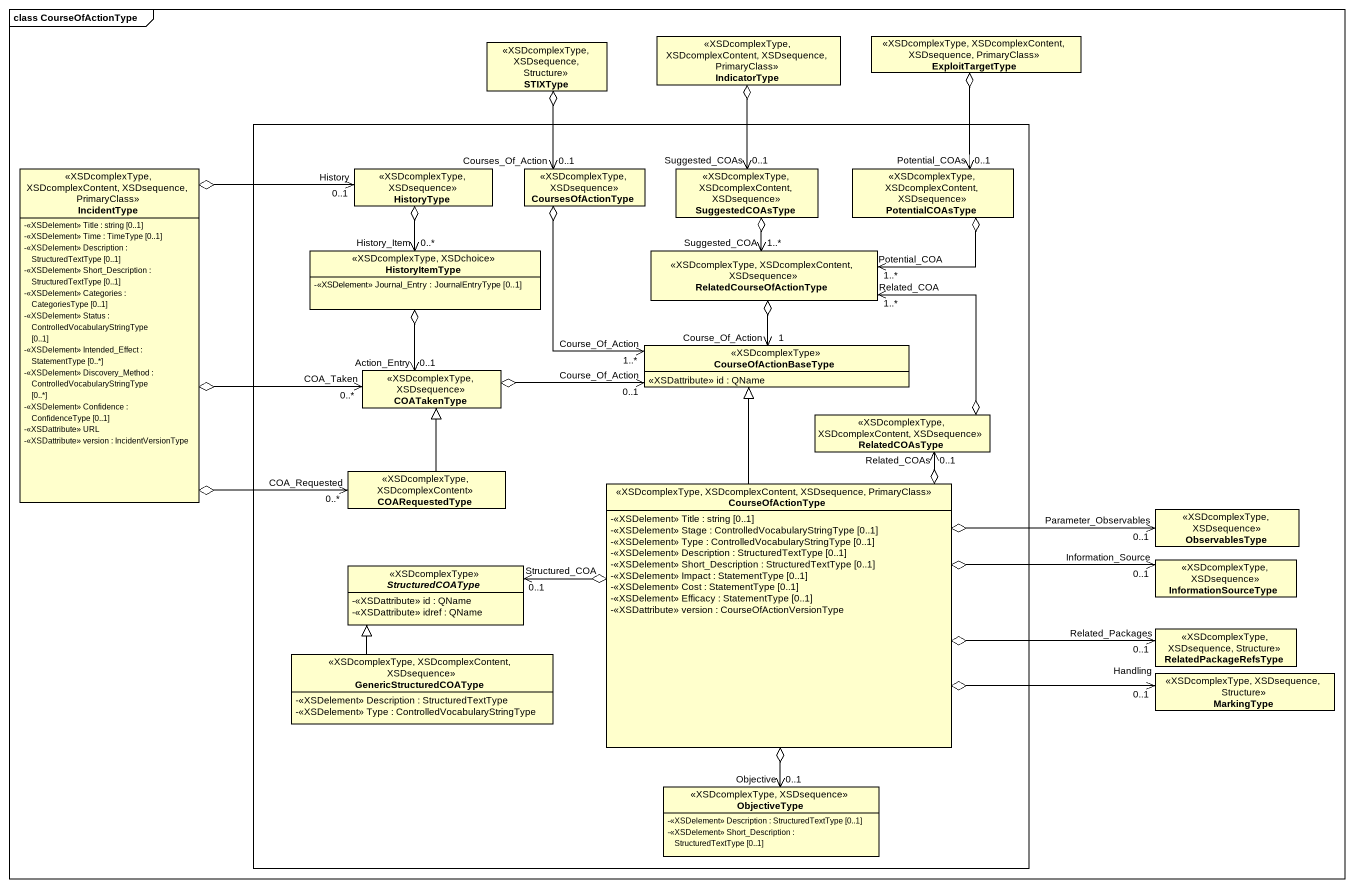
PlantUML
@startuml
mainframe class CourseOfActionType
hide circle
hide empty members
skinparam classAttributeIconSize 0
class STIXType <<XSDcomplexType, XSDsequence, Structure>>
class IndicatorType <<XSDcomplexType, XSDcomplexContent, XSDsequence, PrimaryClass>>
class ExploitTargetType <<XSDcomplexType, XSDcomplexContent, XSDsequence, PrimaryClass>>
rectangle " " as rectangle1 {
  class HistoryType <<XSDcomplexType, XSDsequence>>
  class CoursesOfActionType <<XSDcomplexType, XSDsequence>>
  class SuggestedCOAsType <<XSDcomplexType, XSDcomplexContent, XSDsequence>>
  class PotentialCOAsType <<XSDcomplexType, XSDcomplexContent, XSDsequence>>
  class HistoryItemType <<XSDcomplexType, XSDchoice>> {
    -<<XSDelement>> Journal_Entry : JournalEntryType [0..1]
  }
  class RelatedCourseOfActionType <<XSDcomplexType, XSDcomplexContent, XSDsequence>>
  class CourseOfActionBaseType <<XSDcomplexType>> {
    <<XSDattribute>> id : QName
  }
  class COATakenType <<XSDcomplexType, XSDsequence>>
  class RelatedCOAsType <<XSDcomplexType, XSDcomplexContent, XSDsequence>>
  class COARequestedType <<XSDcomplexType, XSDcomplexContent>>
  class CourseOfActionType <<XSDcomplexType, XSDcomplexContent, XSDsequence, PrimaryClass>> {
    -<<XSDelement>> Title : string [0..1]
    -<<XSDelement>> Stage : ControlledVocabularyStringType [0..1]
    -<<XSDelement>> Type : ControlledVocabularyStringType [0..1]
    -<<XSDelement>> Description : StructuredTextType [0..1]
    -<<XSDelement>> Short_Description : StructuredTextType [0..1]
    -<<XSDelement>> Impact : StatementType [0..1]
    -<<XSDelement>> Cost : StatementType [0..1]
    -<<XSDelement>> Efficacy : StatementType [0..1]
    -<<XSDattribute>> version : CourseOfActionVersionType
  }
  abstract class StructuredCOAType <<XSDcomplexType>> {
    -<<XSDattribute>> id : QName
    -<<XSDattribute>> idref : QName
  }
  class GenericStructuredCOAType <<XSDcomplexType, XSDcomplexContent, XSDsequence>> {
    -<<XSDelement>> Description : StructuredTextType
    -<<XSDelement>> Type : ControlledVocabularyStringType
  }
  class ObjectiveType <<XSDcomplexType, XSDsequence>> {
    -<<XSDelement>> Description : StructuredTextType [0..1]
    -<<XSDelement>> Short_Description : StructuredTextType [0..1]
  }
}
class IncidentType <<XSDcomplexType, XSDcomplexContent, XSDsequence, PrimaryClass>> {
  -<<XSDelement>> Title : string [0..1]
  -<<XSDelement>> Time : TimeType [0..1]
  -<<XSDelement>> Description : StructuredTextType [0..1]
  -<<XSDelement>> Short_Description : StructuredTextType [0..1]
  -<<XSDelement>> Categories : CategoriesType [0..1]
  -<<XSDelement>> Status : ControlledVocabularyStringType [0..1]
  -<<XSDelement>> Intended_Effect : StatementType [0..*]
  -<<XSDelement>> Discovery_Method : ControlledVocabularyStringType [0..*]
  -<<XSDelement>> Confidence : ConfidenceType [0..1]
  -<<XSDattribute>> URL
  -<<XSDattribute>> version : IncidentVersionType
}
class ObservablesType <<XSDcomplexType, XSDsequence>>
class InformationSourceType <<XSDcomplexType, XSDsequence>>
class RelatedPackageRefsType <<XSDcomplexType, XSDsequence, Structure>>
class MarkingType <<XSDcomplexType, XSDsequence, Structure>>
HistoryType "History\n0..1" <-left-o IncidentType
CoursesOfActionType "Courses_Of_Action\n0..1" <-up-o STIXType
SuggestedCOAsType "Suggested_COAs\n0..1" <-up-o IndicatorType
PotentialCOAsType "Potential_COAs\n0..1" <-up-o ExploitTargetType
HistoryItemType "History_Item\n0..*" <-up-o HistoryType
RelatedCourseOfActionType "Suggested_COA\n1..*" <-up-o SuggestedCOAsType
RelatedCourseOfActionType "Potential_COA\n1..*" <-right-o PotentialCOAsType
RelatedCourseOfActionType "Related_COA\n1..*" <--o RelatedCOAsType
CourseOfActionBaseType "Course_Of_Action\n1..*" <-up-o CoursesOfActionType
CourseOfActionBaseType "Course_Of_Action\n1" <-up-o RelatedCourseOfActionType
CourseOfActionBaseType "Course_Of_Action\n0..1" <-left-o COATakenType
COATakenType "COA_Taken\n0..*" <-left-o IncidentType
COATakenType "Action_Entry\n0..1" <-up-o HistoryItemType
RelatedCOAsType "Related_COAs\n0..1" <--o CourseOfActionType
COARequestedType "COA_Requested\n0..*" <-left-o IncidentType
COARequestedType -up-|> COATakenType
CourseOfActionType -up-|> CourseOfActionBaseType
ObservablesType "Parameter_Observables\n0..1" <-left-o CourseOfActionType
StructuredCOAType "Structured_COA\n0..1" <-right-o CourseOfActionType
InformationSourceType "Information_Source\n0..1" <-left-o CourseOfActionType
RelatedPackageRefsType "Related_Packages\n0..1" <-left-o CourseOfActionType
GenericStructuredCOAType -up-|> StructuredCOAType
MarkingType "Handling\n0..1" <-left-o CourseOfActionType
ObjectiveType "Objective\n0..1" <-up-o CourseOfActionType
@enduml
